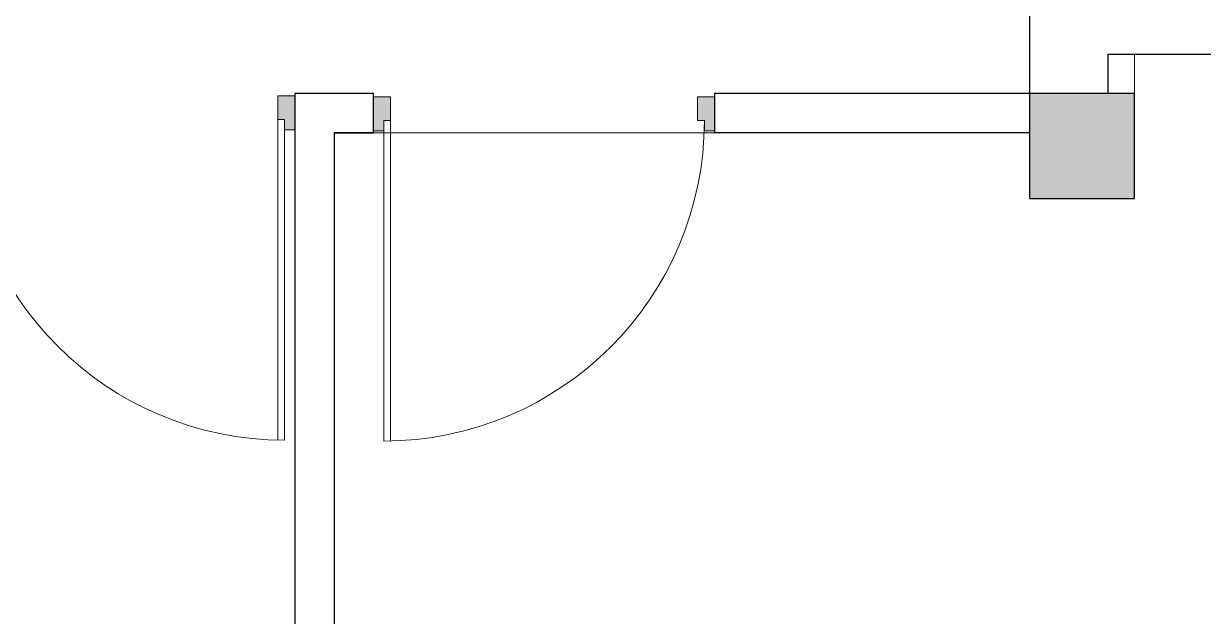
# Model space of a CAD drawing. Header units: inches. Extents: x 28835 to 36795, y -18828 to -9750.
# Drawn here: x 35827.4 to 35962.3, y -13600.1 to -13532.3 of the extents above; entities that cross this region are included whole.
import ezdxf

# ---------------------------------------------------------------- set-up
doc = ezdxf.new("R2010")
doc.units = ezdxf.units.IN
doc.header["$LTSCALE"] = 12
doc.header["$MEASUREMENT"] = 0
for name, color, linetype, lineweight in [('colum', 250, 'Continuous', 30), ('dim', 85, 'Continuous', 9), ('Ha2', 31, 'Continuous', 0), ('N_DOOR', 32, 'Continuous', 13), ('Wall', 1, 'Continuous', 30)]:
    doc.layers.add(name, color=color, linetype=linetype, lineweight=lineweight)

# ---------------------------------------------------------------- blocks, each defined once
blk = doc.blocks.new('D1000')
at = {"linetype": 'Continuous'}
for points in [[(30, 50), (30, 20), (50, 20), (50, -50), (0, -50), (0, 50)], [(970, 50), (970, 20), (950, 20), (950, -50), (1000, -50), (1000, 50)]]:
    blk.add_hatch(color=256, dxfattribs=at).paths.add_polyline_path(points)
at = {"color": 0, "linetype": 'Continuous'}
for p, q in [((950, 20), (950, 959.8)), ((970, 50), (970, 960))]:
    blk.add_line(p, q, dxfattribs=at)
at = {"linetype": 'Continuous'}
for points in [[(30, 50), (30, 20), (50, 20), (50, -50), (0, -50), (0, 50)], [(970, 50), (970, 20), (950, 20), (950, -50), (1000, -50), (1000, 50)]]:
    blk.add_lwpolyline(points, close=True, dxfattribs=at)
blk.add_arc((970, 20), 940, 90, 180, dxfattribs=at)

msp = doc.modelspace()

# ---------------------------------------------------------------- hatches: boundary and pattern name
at = {"layer": 'Ha2'}
msp.add_hatch(color=256, dxfattribs=at).paths.add_polyline_path([(35954.38, -13552.26), (35954.38, -13540.26), (35942.38, -13540.26), (35942.38, -13552.26)])

# ---------------------------------------------------------------- linework, layer by layer
at = {"layer": 'colum'}
msp.add_lwpolyline([(35954.38, -13552.26), (35954.38, -13540.26), (35942.38, -13540.26), (35942.38, -13552.26)], close=True, dxfattribs=at)
at = {"layer": 'dim', "ltscale": 12}
msp.add_lwpolyline([(35862.88, -13699.26), (35862.88, -13544.76), (35862.88, -13544.76), (35942.38, -13544.76), (35942.38, -13552.26), (35954.38, -13552.26), (35954.38, -13535.76), (36068.38, -13535.76), (36068.38, -13696.26), (36065.38, -13696.26), (36065.38, -13699.26), (35862.88, -13699.26)], dxfattribs=at)
at = {"layer": 'Wall'}
for p, q in [((35942.38, -13531.26), (35942.38, -13540.26)), ((35951.38, -13540.26), (35951.38, -13535.76)), ((35951.38, -13535.76), (36068.38, -13535.76)), ((35858.38, -13540.26), (35858.38, -13699.26)), ((35948.38, -13540.26), (35906.38, -13540.26)), ((35906.38, -13540.26), (35906.38, -13544.76)), ((35862.88, -13544.76), (35862.88, -13699.26)), ((35867.38, -13544.76), (35862.88, -13544.76)), ((35942.38, -13544.76), (35906.38, -13544.76))]:
    msp.add_line(p, q, dxfattribs=at)
msp.add_lwpolyline([(35862.88, -13544.76), (35867.38, -13544.76), (35867.38, -13540.26), (35858.38, -13540.26)], dxfattribs=at)

# ---------------------------------------------------------------- block references
at = {"layer": 'N_DOOR', "rotation": 180}
for p, xscale, yscale, zscale in [((35819.38, -13542.46), -0.03899999987334013, 0.03899999998975545, 0.03900000001885928), ((35906.38, -13542.57), 0.03899999987334013, 0.03899999987334013, 0.03899999987334013)]:
    msp.add_blockref('D1000', p, dxfattribs=dict(at, xscale=xscale, yscale=yscale, zscale=zscale))

doc.saveas('drawing.dxf')
